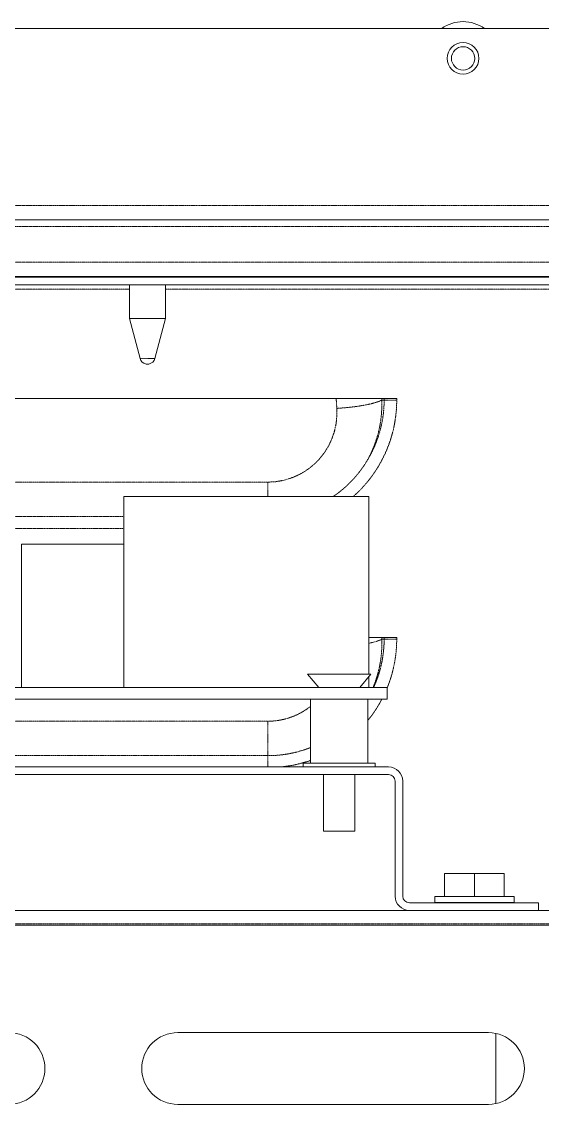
# Model space of a CAD drawing. Header units: millimetres. Extents: x 60499 to 556746, y 248297 to 497145.
# Drawn here: x 270792 to 273810, y 353530 to 359806 of the extents above; entities that cross this region are included whole.
import ezdxf

# ---------------------------------------------------------------- set-up
doc = ezdxf.new("R2010")
doc.units = ezdxf.units.MM
doc.linetypes.add('PHANTOM', pattern=[20, 10, -2, 2, -2, 2, -2])

msp = doc.modelspace()

# ---------------------------------------------------------------- linework, layer by layer
at = {"color": 7, "lineweight": 13, "ltscale": 0.03937}
for p, q in [((290166.5, 359765.2), (266121.8, 359765.2)), ((266121.8, 358656.7), (290166.5, 358656.7)), ((266121.8, 358328.1), (290166.5, 358328.1)), ((290166.5, 358324.2), (266121.8, 358324.2)), ((290166.5, 358279.9), (266121.8, 358279.9)), ((269499.1, 357621.1), (272911.3, 357621.1)), ((271385.1, 357053.8), (272804, 357053.8)), ((271385.1, 355945.3), (271385.1, 357053.8)), ((272804, 356022.9), (272804, 357053.8)), ((266440.9, 355945.3), (272909.4, 355945.3)), ((268290, 355878.8), (272909.4, 355878.8)), ((272917.8, 355485.7), (270533.1, 355485.7)), ((272917.8, 355441.8), (270533.1, 355441.8)), ((266121.8, 354654.3), (290166.5, 354654.3)), ((266121.8, 354569.4), (290166.5, 354569.4)), ((271696.2, 353945.8), (273497.6, 353945.8)), ((273497.6, 353530.1), (271696.2, 353530.1))]:
    msp.add_line(p, q, dxfattribs=at)
at = {"color": 7, "linetype": 'PHANTOM', "lineweight": 13, "ltscale": 0.03937}
for p, q in [((266121.8, 358739.4), (290166.5, 358739.4)), ((290166.5, 358617.9), (266121.8, 358617.9)), ((266121.8, 358410.8), (290166.5, 358410.8)), ((266121.8, 358255.2), (271416.4, 358255.2)), ((271625.9, 358255.2), (278067.8, 358255.2)), ((272218.4, 357136.6), (270192, 357136.6)), ((270192, 356936.9), (271385.1, 356936.9)), ((270192, 356867.5), (271385.1, 356867.5)), ((272218.4, 355750.9), (270533, 355750.9)), ((270533, 355551.2), (272218.4, 355551.2)), ((266121.8, 354576.7), (290166.5, 354576.7))]:
    msp.add_line(p, q, dxfattribs=at)
at = {"color": 7, "lineweight": 13, "ltscale": 8.77681e-05}
for p, q in [((271416.4, 358328.1), (271416.4, 358324.2)), ((271625.9, 358328.1), (271625.9, 358324.2))]:
    msp.add_line(p, q, dxfattribs=at)
at = {"color": 7, "lineweight": 13, "ltscale": 0.004406}
for p, q in [((271416.4, 358279.9), (271416.4, 358084.5)), ((271625.9, 358279.9), (271625.9, 358084.5))]:
    msp.add_line(p, q, dxfattribs=at)
at = {"color": 7, "lineweight": 13, "ltscale": 0.004725}
msp.add_line((271416.4, 358084.5), (271625.9, 358084.5), dxfattribs=at)
at = {"color": 7, "lineweight": 13, "ltscale": 0.005396}
for p, q in [((271416.4, 358084.5), (271478.3, 357853.4)), ((271625.9, 358084.5), (271564, 357853.4))]:
    msp.add_line(p, q, dxfattribs=at)
at = {"color": 7, "linetype": 'PHANTOM', "lineweight": 13, "ltscale": 0.000965929}
msp.add_line((271478.3, 357853.4), (271521.1, 357853.4), dxfattribs=at)
at = {"color": 7, "linetype": 'PHANTOM', "lineweight": 13, "ltscale": 0.000965899}
msp.add_line((271521.1, 357853.4), (271564, 357853.4), dxfattribs=at)
at = {"color": 7, "lineweight": 13, "ltscale": 0.000187521}
msp.add_line((271521.1, 357821.3), (271512.8, 357821.3), dxfattribs=at)
at = {"color": 7, "lineweight": 13, "ltscale": 0.000187491}
msp.add_line((271529.5, 357821.3), (271521.1, 357821.3), dxfattribs=at)
at = {"color": 7, "linetype": 'PHANTOM', "lineweight": 13, "ltscale": 0.001288}
msp.add_line((272614.8, 357621.1), (272618.5, 357564.1), dxfattribs=at)
at = {"color": 7, "linetype": 'PHANTOM', "lineweight": 13, "ltscale": 0.000200399}
for p, q in [((272878.3, 357621.1), (272878.9, 357612.2)), ((272878.3, 356235.4), (272878.9, 356226.5))]:
    msp.add_line(p, q, dxfattribs=at)
at = {"color": 7, "linetype": 'PHANTOM', "lineweight": 13, "ltscale": 0.000311003}
for p, q in [((272878.9, 357612.2), (272892.7, 357612.2)), ((272878.9, 356226.5), (272892.7, 356226.5))]:
    msp.add_line(p, q, dxfattribs=at)
at = {"color": 7, "linetype": 'PHANTOM', "lineweight": 13, "ltscale": 0.000199986}
for p, q in [((272892.7, 357612.2), (272892.7, 357621.1)), ((272965.6, 357612.2), (272965.6, 357621.1)), ((272892.7, 356226.5), (272892.7, 356235.4)), ((272965.6, 356226.5), (272965.6, 356235.4))]:
    msp.add_line(p, q, dxfattribs=at)
at = {"color": 7, "linetype": 'PHANTOM', "lineweight": 13, "ltscale": 0.001644}
for p, q in [((272892.7, 357612.2), (272965.6, 357612.2)), ((272892.7, 356226.5), (272965.6, 356226.5))]:
    msp.add_line(p, q, dxfattribs=at)
at = {"color": 7, "lineweight": 13, "ltscale": 0.001225}
for p, q in [((272911.3, 357621.1), (272965.6, 357621.1)), ((272911.3, 356235.4), (272965.6, 356235.4))]:
    msp.add_line(p, q, dxfattribs=at)
at = {"color": 7, "linetype": 'PHANTOM', "lineweight": 13, "ltscale": 0.001866}
msp.add_line((272218.4, 357136.6), (272218.4, 357053.8), dxfattribs=at)
at = {"color": 7, "lineweight": 13, "ltscale": 0.013375}
msp.add_line((270792, 356776.7), (271385.1, 356776.7), dxfattribs=at)
at = {"color": 7, "lineweight": 13, "ltscale": 0.01875}
msp.add_line((270792, 355945.3), (270792, 356776.7), dxfattribs=at)
at = {"color": 7, "lineweight": 13, "ltscale": 0.002419}
msp.add_line((272804, 356235.4), (272911.3, 356235.4), dxfattribs=at)
at = {"color": 7, "lineweight": 13, "ltscale": 0.00415}
for q in [(272448.2, 356022.9), (272816.2, 356022.9)]:
    msp.add_line((272632.2, 356022.9), q, dxfattribs=at)
at = {"color": 7, "lineweight": 13, "ltscale": 0.002284}
for p, q in [((272513.3, 355945.3), (272448.2, 356022.9)), ((272751.1, 355945.3), (272816.2, 356022.9))]:
    msp.add_line(p, q, dxfattribs=at)
at = {"color": 7, "lineweight": 13, "ltscale": 0.001422}
msp.add_line((272804, 355945.3), (272804, 356008.3), dxfattribs=at)
at = {"color": 7, "lineweight": 13, "ltscale": 0.002682}
for q in [(272513.3, 355945.3), (272751.1, 355945.3)]:
    msp.add_line((272632.2, 355945.3), q, dxfattribs=at)
at = {"color": 7, "lineweight": 13, "ltscale": 0.0015}
msp.add_line((272909.4, 355878.8), (272909.4, 355945.3), dxfattribs=at)
at = {"color": 7, "lineweight": 13, "ltscale": 0.008375}
for p, q in [((272465.9, 355878.8), (272465.9, 355507.4)), ((272798.5, 355878.8), (272798.5, 355507.4)), ((272798.5, 355878.8), (272798.5, 355507.4)), ((272798.5, 355878.8), (272798.5, 355507.4))]:
    msp.add_line(p, q, dxfattribs=at)
at = {"color": 7, "linetype": 'PHANTOM', "lineweight": 13, "ltscale": 0.004503}
msp.add_line((272218.4, 355750.9), (272218.4, 355551.2), dxfattribs=at)
at = {"color": 7, "linetype": 'PHANTOM', "lineweight": 13, "ltscale": 0.001475}
msp.add_line((272218.4, 355551.2), (272218.4, 355485.8), dxfattribs=at)
at = {"color": 7, "lineweight": 13, "ltscale": 0.004712}
msp.add_line((272423.3, 355507.4), (272632.2, 355507.4), dxfattribs=at)
at = {"color": 7, "lineweight": 13, "ltscale": 0.000488101}
for p, q in [((272423.3, 355507.4), (272423.3, 355485.7)), ((272841.2, 355507.4), (272841.2, 355485.7))]:
    msp.add_line(p, q, dxfattribs=at)
at = {"color": 7, "lineweight": 13, "ltscale": 0.004713}
msp.add_line((272632.2, 355507.4), (272841.2, 355507.4), dxfattribs=at)
at = {"color": 7, "lineweight": 13, "ltscale": 0.000488161}
msp.add_line((272841.2, 355507.4), (272841.2, 355485.7), dxfattribs=at)
at = {"color": 7, "lineweight": 13, "ltscale": 0.000488221}
msp.add_line((272841.2, 355507.4), (272841.2, 355485.7), dxfattribs=at)
at = {"color": 7, "lineweight": 13, "ltscale": 0.007397}
for p, q in [((272541.3, 355441.8), (272541.3, 355113.9)), ((272723.1, 355441.8), (272723.1, 355113.9)), ((272723.1, 355441.8), (272723.1, 355113.9))]:
    msp.add_line(p, q, dxfattribs=at)
at = {"color": 7, "lineweight": 13, "ltscale": 0.01502}
for p, q in [((272956.6, 354737), (272956.6, 355403.1)), ((273000.5, 355403.1), (273000.5, 354737))]:
    msp.add_line(p, q, dxfattribs=at)
at = {"color": 7, "lineweight": 13, "ltscale": 0.00205}
for p, q in [((272632.2, 355113.9), (272541.3, 355113.9)), ((272723.1, 355113.9), (272632.2, 355113.9))]:
    msp.add_line(p, q, dxfattribs=at)
at = {"color": 7, "lineweight": 13, "ltscale": 0.0039}
for p, q in [((273243.3, 354868.4), (273416.2, 354868.4)), ((273416.2, 354868.4), (273589.2, 354868.4))]:
    msp.add_line(p, q, dxfattribs=at)
at = {"color": 7, "lineweight": 13, "ltscale": 0.003}
for p, q in [((273243.3, 354735.4), (273243.3, 354868.4)), ((273416.2, 354735.4), (273416.2, 354868.4)), ((273589.2, 354735.4), (273589.2, 354868.4))]:
    msp.add_line(p, q, dxfattribs=at)
at = {"color": 7, "lineweight": 13, "ltscale": 0.016885}
for p, q in [((273039.3, 354698.2), (273788, 354698.2)), ((273039.3, 354654.3), (273788, 354654.3))]:
    msp.add_line(p, q, dxfattribs=at)
at = {"color": 7, "lineweight": 13, "ltscale": 0.000774954}
for p, q in [((273186.7, 354701), (273186.7, 354735.4)), ((273186.8, 354701), (273186.8, 354735.4)), ((273645.7, 354701), (273645.7, 354735.4))]:
    msp.add_line(p, q, dxfattribs=at)
at = {"color": 7, "lineweight": 13, "ltscale": 6.2537e-05}
for p, q in [((273186.7, 354701), (273186.7, 354698.2)), ((273186.8, 354701), (273186.8, 354698.2)), ((273254, 354701), (273254, 354698.2)), ((273350.3, 354701), (273350.3, 354698.2)), ((273405.3, 354701), (273405.3, 354698.2)), ((273416.2, 354701), (273416.2, 354698.2)), ((273427.2, 354701), (273427.2, 354698.2)), ((273482.2, 354701), (273482.2, 354698.2)), ((273578.5, 354701), (273578.5, 354698.2)), ((273645.7, 354701), (273645.7, 354698.2))]:
    msp.add_line(p, q, dxfattribs=at)
at = {"color": 7, "lineweight": 13, "ltscale": 0.01035}
msp.add_line((273186.8, 354735.4), (273645.7, 354735.4), dxfattribs=at)
at = {"color": 7, "lineweight": 13, "ltscale": 0.001516}
for p, q in [((273254, 354701), (273186.8, 354701)), ((273254, 354698.2), (273186.8, 354698.2)), ((273645.7, 354701), (273578.5, 354701)), ((273645.7, 354698.2), (273578.5, 354698.2))]:
    msp.add_line(p, q, dxfattribs=at)
at = {"color": 7, "lineweight": 13, "ltscale": 0.003659}
for p, q in [((273416.2, 354701), (273254, 354701)), ((273578.5, 354701), (273416.2, 354701))]:
    msp.add_line(p, q, dxfattribs=at)
at = {"color": 7, "lineweight": 13, "ltscale": 0.002173}
for p, q in [((273350.3, 354698.2), (273254, 354698.2)), ((273578.5, 354698.2), (273482.2, 354698.2))]:
    msp.add_line(p, q, dxfattribs=at)
at = {"color": 7, "lineweight": 13, "ltscale": 0.000247204}
for p, q in [((273416.2, 354698.2), (273405.3, 354698.2)), ((273427.2, 354698.2), (273416.2, 354698.2))]:
    msp.add_line(p, q, dxfattribs=at)
at = {"color": 7, "lineweight": 13, "ltscale": 0.000989959}
msp.add_line((273788, 354654.3), (273788, 354698.2), dxfattribs=at)
at = {"color": 7, "lineweight": 13, "ltscale": 0.009175}
msp.add_line((273540.3, 353941.4), (273540.3, 353534.5), dxfattribs=at)
at = {"color": 7, "linetype": 'PHANTOM', "lineweight": 13, "ltscale": 0.03937}
msp.add_lwpolyline([(272618.5, 357564.1), (272619, 357522.5), (272614.6, 357477.1), (272605.1, 357432.2), (272590.5, 357388.7), (272570.9, 357347), (272547, 357308.2), (272518.7, 357272.2), (272490.3, 357243.1), (272458.9, 357216.9), (272425, 357194), (272387.5, 357174), (272348, 357158.2), (272307, 357146.5), (272265, 357139.3), (272218.4, 357136.6)], dxfattribs=at)
at = {"color": 7, "lineweight": 13, "ltscale": 0.03937}
for radius in [92, 67.6]:
    msp.add_circle((273350.3, 359592.9), radius, dxfattribs=at)
for centre, radius, start, end in [((273350.3, 359592.9), 212.8, 54.08574, 125.91426), ((271521.1, 357864.8), 44.3, 195.00001, 259.19307), ((271521.1, 357864.8), 44.3, 280.80692, 345), ((272917.8, 355403.1), 82.7, 0, 90), ((272917.8, 355403.1), 38.8, 0, 90), ((273039.3, 354737), 82.7, 180.00001, 270), ((273039.3, 354737), 38.8, 180.00001, 270), ((270718.6, 353738), 207.9, 270, 90), ((271696.2, 353738), 207.9, 90, 270), ((273497.6, 353738), 207.9, 270, 90)]:
    msp.add_arc(centre, radius, start, end, dxfattribs=at)
at = {"color": 7, "linetype": 'PHANTOM', "lineweight": 13, "ltscale": 0.03937}
for centre, radius, start, end in [((272218.5, 357612.2), 674.2, 328.71411, 0.00096), ((272216.3, 357586.4), 663.1, 330.71428, 2.22839), ((272218.5, 357612.2), 747.1, 328.71436, 0.00065), ((272224.2, 357603.2), 664.7, 304.25745, 329.12067), ((272227.7, 357606.8), 736.5, 311.34202, 328.70266), ((272216.3, 356200.7), 663.1, 337.34204, 2.22773), ((272218.5, 356226.5), 674.2, 335.34715, 0.00122), ((272218.5, 356226.5), 747.1, 337.61994, 0.00094), ((272218.4, 356151.2), 400.3, 270.00525, 308.20007), ((272229, 356220.1), 734.8, 320.8037, 328.71396), ((272218.3, 356226.6), 747.4, 328.71601, 332.26158), ((272218.5, 356227.5), 676.3, 269.99015, 291.45657), ((272218.7, 356235.7), 753.8, 275.84636, 289.14061)]:
    msp.add_arc(centre, radius, start, end, dxfattribs=at)
for centre, start_param in [((272618.5, 357612.2), 1.559675), ((272618.5, 356226.5), 2.295088)]:
    msp.add_ellipse(centre, major_axis=(-276.6, -17.7), ratio=0.173302, start_param=start_param, end_param=2.786929, dxfattribs=at)

doc.saveas('drawing.dxf')
